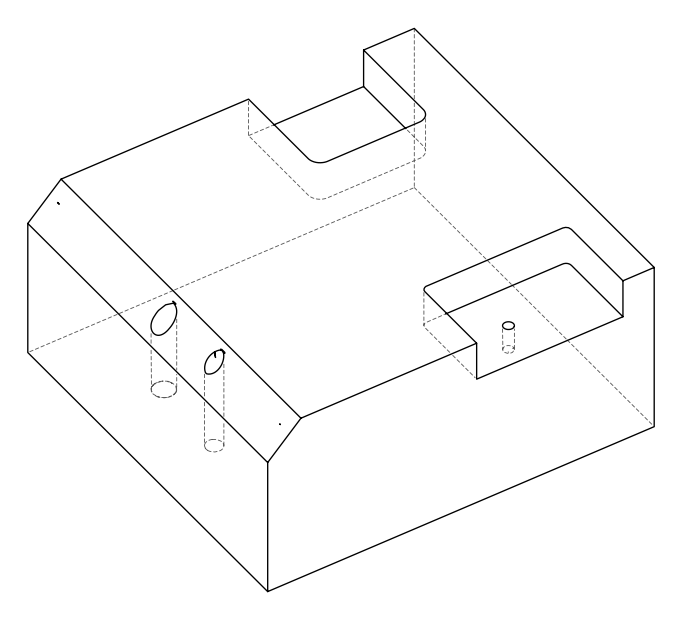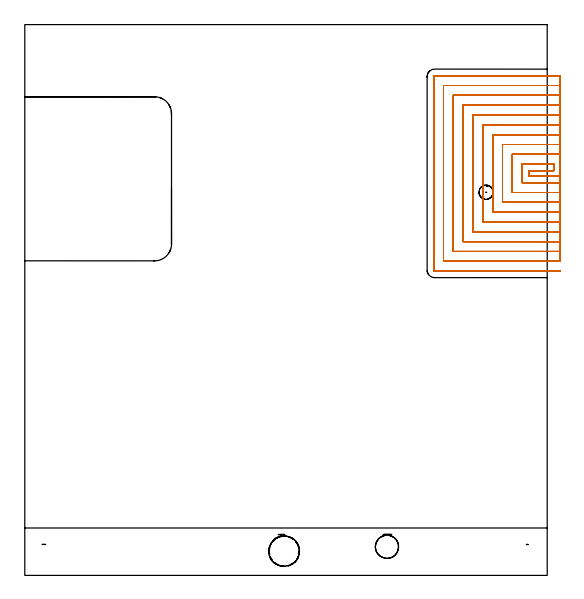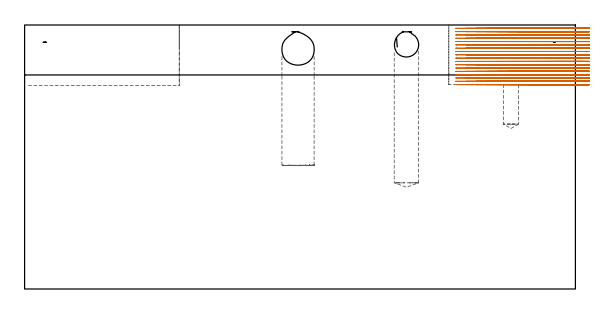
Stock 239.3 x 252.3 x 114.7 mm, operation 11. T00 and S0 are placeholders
(PLAN: 11 operations, 8 tool changes, 108.4 min)
(1 SPOT_DRILL | STEP1POCKET | NXT0321_9005460120000 | 0.03 min | 314 mm3)
(2 SPOT_DRILL_1 | STEP1POCKET_1 | NXT0321_9005460120000 | 0.03 min | 2801 mm3)
(3 SPOT_DRILL_2 | STEP1POCKET_2 | NXT0321_9005460120000 | 0.03 min | 269 mm3)
(4 DRILL_BLIND_HOLE_INTO_CENTER | STEP1POCKET | UGT0301_480 | 0.24 min | 3182 mm3)
(5 DRILL_TO_ENLARGE_BLIND_HOLE | STEP1POCKET | UGT0301_374 | 0.24 min | 4604 mm3)
(6 DRILL_BLIND_HOLE_INTO_CENTER_1 | STEP1POCKET_1 | UGT0301_460 | 0.09 min | 604 mm3)
(7 DRILL_BLIND_HOLE_INTO_CENTER_2 | STEP1POCKET_2 | NXT0301_077 | 0.28 min | 5873 mm3)
(8 BORE_BLIND_HOLE | STEP1POCKET | UGT0332_064 | 0.24 min | 1295 mm3)
(9 AREA_MILL | FG_CHAMFER_SURFACE | UGT0205_001 | 15.62 min | 53908 mm3)
(10 MILL_SLOT | SLOT_PARTIAL_RECTANGULAR | UGT0201_133 | Follow Part, ap 3.75, ae 75% | 11.49 min | 132068 mm3)
(11 MILL_SLOT_1 | SLOT_PARTIAL_RECTANGULAR_1 | NXT0201_008 | Follow Part, ap 1.5, ae 75% | 80.11 min | 133110 mm3)
(TOOL NXT0321_9005460120000 | NC Spot Drill, 142deg, 12mm, Carbide, Uncoated | D12 PA142 FL30 Z2)
(TOOL UGT0301_480 | Carbide Drill 8.5 mm | D8.5 PA118 FL75 Z2)
(TOOL UGT0301_374 | Twist Drill Flat Bottom 13 mm | D13 PA180 FL101 Z2)
(TOOL UGT0301_460 | Carbide Drill 6.5 mm | D6.5 PA118 FL63 Z2)
(TOOL NXT0301_077 | Carbide Drill 10.6mm [860.1-1060-053A1-MM 2214] | D10.6 PA140 FL71 Z2)
(TOOL UGT0332_064 | 14 mm Boring Bar Slip Fit | D14)
(TOOL UGT0205_001 | Chamfer Mill 20 x 3 x 45 deg. | D20 FL50 Z2)
(TOOL UGT0201_133 | Carbide End Mill 15.0 | D15 FL30 Z4)
(TOOL NXT0201_008 | ENDMILL 6mm [2P460-0600-NA 1630] | D6 FL26 Z6)
(OP 11 MILL_SLOT_1)
G17 G21 G94 G90
T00 M6
G54
G17 G0 G90 X245.3 Y182.9 S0 M3
G43 Z124.7 H1
Z113.261
G94 G1 X242.3 F250.
X230.8 F500.
Y185.4
X242.3
Y188.4
X227.8
Y179.9
X242.3
X245.3 F250.
Y192.9
X242.3
X223.3 F500.
Y175.4
X242.3
X245.3 F250.
Y197.4
X242.3
X218.8 F500.
Y170.9
X242.3
X245.3 F250.
Y201.9
X242.3
X214.3 F500.
Y166.4
X242.3
X245.3 F250.
Y206.4
X242.3
X209.8 F500.
Y178.094
Y175.094 F250.
Y175.903
Y172.903
Y161.9 F500.
X242.3
X245.3 F250.
Y210.9
X242.3
X205.3 F500.
Y157.4
X242.3
X245.3 F250.
Y215.4
X242.3
X200.8 F500.
Y152.9
X242.3
X245.3 F250.
Y219.9
X242.3
X196.3 F500.
Y148.4
X242.3
X245.3 F250.
Y224.4
X242.3
X191.8 F500.
Y143.9
X242.3
X245.3 F250.
Y228.9
X242.3
X187.7 F500.
G3 X187.3 Y228.5 R0.4
G1 Y139.8
G3 X187.7 Y139.4 R0.4
G1 X242.3
X245.3 F250.
G0 Y182.9 Z111.822
G1 X242.3
X230.8 F500.
Y185.4
X242.3
Y188.4
X227.8
Y179.9
X242.3
X245.3 F250.
Y192.9
X242.3
X223.3 F500.
Y175.4
X242.3
X245.3 F250.
Y197.4
X242.3
X218.8 F500.
Y170.9
X242.3
X245.3 F250.
Y201.9
X242.3
X214.3 F500.
Y166.4
X242.3
X245.3 F250.
Y206.4
X242.3
X209.8 F500.
Y178.094
Y175.094 F250.
Y175.903
Y172.903
Y161.9 F500.
X242.3
X245.3 F250.
Y210.9
X242.3
X205.3 F500.
Y157.4
X242.3
X245.3 F250.
Y215.4
X242.3
X200.8 F500.
Y152.9
X242.3
X245.3 F250.
Y219.9
X242.3
X196.3 F500.
Y148.4
X242.3
X245.3 F250.
Y224.4
X242.3
X191.8 F500.
Y143.9
X242.3
X245.3 F250.
Y228.9
X242.3
X187.7 F500.
G3 X187.3 Y228.5 R0.4
G1 Y139.8
G3 X187.7 Y139.4 R0.4
G1 X242.3
X245.3 F250.
G0 Y182.9 Z110.383
G1 X242.3
X230.8 F500.
Y185.4
X242.3
Y188.4
X227.8
Y179.9
X242.3
X245.3 F250.
Y192.9
X242.3
X223.3 F500.
Y175.4
X242.3
X245.3 F250.
Y197.4
X242.3
X218.8 F500.
Y170.9
X242.3
X245.3 F250.
Y201.9
X242.3
X214.3 F500.
Y166.4
X242.3
X245.3 F250.
Y206.4
X242.3
X209.8 F500.
Y178.094
Y175.094 F250.
Y175.903
Y172.903
Y161.9 F500.
X242.3
X245.3 F250.
Y210.9
X242.3
X205.3 F500.
Y157.4
X242.3
X245.3 F250.
Y215.4
X242.3
X200.8 F500.
Y152.9
X242.3
X245.3 F250.
Y219.9
X242.3
X196.3 F500.
Y148.4
X242.3
X245.3 F250.
Y224.4
X242.3
X191.8 F500.
Y143.9
X242.3
X245.3 F250.
Y228.9
X242.3
X187.7 F500.
G3 X187.3 Y228.5 R0.4
G1 Y139.8
G3 X187.7 Y139.4 R0.4
G1 X242.3
X245.3 F250.
G0 Y182.9 Z108.944
G1 X242.3
X230.8 F500.
Y185.4
X242.3
Y188.4
X227.8
Y179.9
X242.3
X245.3 F250.
Y192.9
X242.3
X223.3 F500.
Y175.4
X242.3
X245.3 F250.
Y197.4
X242.3
X218.8 F500.
Y170.9
X242.3
X245.3 F250.
Y201.9
X242.3
X214.3 F500.
Y166.4
X242.3
X245.3 F250.
Y206.4
X242.3
X209.8 F500.
Y178.094
Y175.094 F250.
Y175.903
Y172.903
Y161.9 F500.
X242.3
X245.3 F250.
Y210.9
X242.3
X205.3 F500.
Y157.4
X242.3
X245.3 F250.
Y215.4
X242.3
X200.8 F500.
Y152.9
X242.3
X245.3 F250.
Y219.9
X242.3
X196.3 F500.
Y148.4
X242.3
X245.3 F250.
Y224.4
X242.3
X191.8 F500.
Y143.9
X242.3
X245.3 F250.
Y228.9
X242.3
X187.7 F500.
G3 X187.3 Y228.5 R0.4
G1 Y139.8
G3 X187.7 Y139.4 R0.4
G1 X242.3
X245.3 F250.
G0 Y182.9 Z107.505
G1 X242.3
X230.8 F500.
Y185.4
X242.3
Y188.4
X227.8
Y179.9
X242.3
X245.3 F250.
Y192.9
X242.3
X223.3 F500.
Y175.4
X242.3
X245.3 F250.
Y197.4
X242.3
X218.8 F500.
Y170.9
X242.3
X245.3 F250.
Y201.9
X242.3
X214.3 F500.
Y166.4
X242.3
X245.3 F250.
Y206.4
X242.3
X209.8 F500.
Y178.094
Y175.094 F250.
Y175.903
Y172.903
Y161.9 F500.
X242.3
X245.3 F250.
Y210.9
X242.3
X205.3 F500.
Y157.4
X242.3
X245.3 F250.
Y215.4
X242.3
X200.8 F500.
Y152.9
X242.3
X245.3 F250.
Y219.9
X242.3
X196.3 F500.
Y148.4
X242.3
X245.3 F250.
Y224.4
X242.3
X191.8 F500.
Y143.9
X242.3
X245.3 F250.
Y228.9
X242.3
X187.7 F500.
G3 X187.3 Y228.5 R0.4
G1 Y139.8
G3 X187.7 Y139.4 R0.4
G1 X242.3
X245.3 F250.
G0 Y182.9 Z106.067
G1 X242.3
X230.8 F500.
Y185.4
X242.3
Y188.4
X227.8
Y179.9
X242.3
X245.3 F250.
Y192.9
X242.3
X223.3 F500.
Y175.4
X242.3
X245.3 F250.
Y197.4
X242.3
X218.8 F500.
Y170.9
X242.3
X245.3 F250.
Y201.9
X242.3
X214.3 F500.
Y166.4
X242.3
X245.3 F250.
Y206.4
X242.3
X209.8 F500.
Y178.094
Y175.094 F250.
Y175.903
Y172.903
Y161.9 F500.
X242.3
X245.3 F250.
Y210.9
X242.3
X205.3 F500.
Y157.4
X242.3
X245.3 F250.
Y215.4
X242.3
X200.8 F500.
Y152.9
X242.3
X245.3 F250.
Y219.9
X242.3
X196.3 F500.
Y148.4
X242.3
X245.3 F250.
Y224.4
X242.3
X191.8 F500.
Y143.9
X242.3
X245.3 F250.
Y228.9
X242.3
X187.7 F500.
G3 X187.3 Y228.5 R0.4
G1 Y139.8
G3 X187.7 Y139.4 R0.4
G1 X242.3
X245.3 F250.
G0 Y182.9 Z104.628
G1 X242.3
X230.8 F500.
Y185.4
X242.3
Y188.4
X227.8
Y179.9
X242.3
X245.3 F250.
Y192.9
X242.3
X223.3 F500.
Y175.4
X242.3
X245.3 F250.
Y197.4
X242.3
X218.8 F500.
Y170.9
X242.3
X245.3 F250.
Y201.9
X242.3
X214.3 F500.
Y166.4
X242.3
X245.3 F250.
Y206.4
X242.3
X209.8 F500.
Y178.094
Y175.094 F250.
Y175.903
Y172.903
Y161.9 F500.
X242.3
X245.3 F250.
Y210.9
X242.3
X205.3 F500.
Y157.4
X242.3
X245.3 F250.
Y215.4
X242.3
X200.8 F500.
Y152.9
X242.3
X245.3 F250.
Y219.9
X242.3
X196.3 F500.
Y148.4
X242.3
X245.3 F250.
Y224.4
X242.3
X191.8 F500.
Y143.9
X242.3
X245.3 F250.
Y228.9
X242.3
X187.7 F500.
G3 X187.3 Y228.5 R0.4
G1 Y139.8
G3 X187.7 Y139.4 R0.4
G1 X242.3
X245.3 F250.
G0 Y182.9 Z103.189
G1 X242.3
X230.8 F500.
Y185.4
X242.3
Y188.4
X227.8
Y179.9
X242.3
X245.3 F250.
Y192.9
X242.3
X223.3 F500.
Y175.4
X242.3
X245.3 F250.
Y197.4
X242.3
X218.8 F500.
Y170.9
X242.3
X245.3 F250.
Y201.9
X242.3
X214.3 F500.
Y166.4
X242.3
X245.3 F250.
Y206.4
X242.3
X209.8 F500.
Y178.094
Y175.094 F250.
Y175.903
Y172.903
Y161.9 F500.
X242.3
X245.3 F250.
Y210.9
X242.3
X205.3 F500.
Y157.4
X242.3
X245.3 F250.
Y215.4
X242.3
X200.8 F500.
Y152.9
X242.3
X245.3 F250.
Y219.9
X242.3
X196.3 F500.
Y148.4
X242.3
X245.3 F250.
Y224.4
X242.3
X191.8 F500.
Y143.9
X242.3
X245.3 F250.
Y228.9
X242.3
X187.7 F500.
G3 X187.3 Y228.5 R0.4
G1 Y139.8
G3 X187.7 Y139.4 R0.4
G1 X242.3
X245.3 F250.
G0 Y182.9 Z101.75
G1 X242.3
X230.8 F500.
Y185.4
X242.3
Y188.4
X227.8
Y179.9
X242.3
X245.3 F250.
Y192.9
X242.3
X223.3 F500.
Y175.4
X242.3
X245.3 F250.
Y197.4
X242.3
X218.8 F500.
Y170.9
X242.3
X245.3 F250.
Y201.9
X242.3
X214.3 F500.
Y166.4
X242.3
X245.3 F250.
Y206.4
X242.3
X209.8 F500.
Y178.094
Y175.094 F250.
Y175.903
Y172.903
Y161.9 F500.
X242.3
X245.3 F250.
Y210.9
X242.3
X205.3 F500.
Y157.4
X242.3
X245.3 F250.
Y215.4
X242.3
X200.8 F500.
Y152.9
X242.3
X245.3 F250.
Y219.9
X242.3
X196.3 F500.
Y148.4
X242.3
X245.3 F250.
Y224.4
X242.3
X191.8 F500.
Y143.9
X242.3
X245.3 F250.
Y228.9
X242.3
X187.7 F500.
G3 X187.3 Y228.5 R0.4
G1 Y139.8
G3 X187.7 Y139.4 R0.4
G1 X242.3
X245.3 F250.
G0 Y182.9 Z100.311
G1 X242.3
X230.8 F500.
Y185.4
X242.3
Y188.4
X227.8
Y179.9
X242.3
X245.3 F250.
Y192.9
X242.3
X223.3 F500.
Y175.4
X242.3
X245.3 F250.
Y197.4
X242.3
X218.8 F500.
Y170.9
X242.3
X245.3 F250.
Y201.9
X242.3
X214.3 F500.
Y166.4
X242.3
X245.3 F250.
Y206.4
X242.3
X209.8 F500.
Y178.094
Y175.094 F250.
Y175.903
Y172.903
Y161.9 F500.
X242.3
X245.3 F250.
Y210.9
X242.3
X205.3 F500.
Y157.4
X242.3
X245.3 F250.
Y215.4
X242.3
X200.8 F500.
Y152.9
X242.3
X245.3 F250.
Y219.9
X242.3
X196.3 F500.
Y148.4
X242.3
X245.3 F250.
Y224.4
X242.3
X191.8 F500.
Y143.9
X242.3
X245.3 F250.
Y228.9
X242.3
X187.7 F500.
G3 X187.3 Y228.5 R0.4
G1 Y139.8
G3 X187.7 Y139.4 R0.4
G1 X242.3
X245.3 F250.
G0 Y182.9 Z98.872
G1 X242.3
X230.8 F500.
Y185.4
X242.3
Y188.4
X227.8
Y179.9
X242.3
X245.3 F250.
Y192.9
X242.3
X223.3 F500.
Y175.4
X242.3
X245.3 F250.
Y197.4
X242.3
X218.8 F500.
Y170.9
X242.3
X245.3 F250.
Y201.9
X242.3
X214.3 F500.
Y166.4
X242.3
X245.3 F250.
Y206.4
X242.3
X209.8 F500.
Y178.094
Y175.094 F250.
Y175.903
Y172.903
Y161.9 F500.
X242.3
X245.3 F250.
Y210.9
X242.3
X205.3 F500.
Y157.4
X242.3
X245.3 F250.
Y215.4
X242.3
X200.8 F500.
Y152.9
X242.3
X245.3 F250.
Y219.9
X242.3
X196.3 F500.
Y148.4
X242.3
X245.3 F250.
Y224.4
X242.3
X191.8 F500.
Y143.9
X242.3
X245.3 F250.
Y228.9
X242.3
X187.7 F500.
G3 X187.3 Y228.5 R0.4
G1 Y139.8
G3 X187.7 Y139.4 R0.4
G1 X242.3
X245.3 F250.
G0 Y182.9 Z97.433
G1 X242.3
X230.8 F500.
Y185.4
X242.3
Y188.4
X227.8
Y179.9
X242.3
X245.3 F250.
Y192.9
X242.3
X223.3 F500.
Y175.4
X242.3
X245.3 F250.
Y197.4
X242.3
X218.8 F500.
Y170.9
X242.3
X245.3 F250.
Y201.9
X242.3
X214.3 F500.
Y166.4
X242.3
X245.3 F250.
Y206.4
X242.3
X209.8 F500.
Y178.094
Y175.094 F250.
Y175.903
Y172.903
Y161.9 F500.
X242.3
X245.3 F250.
Y210.9
X242.3
X205.3 F500.
Y157.4
X242.3
X245.3 F250.
Y215.4
X242.3
X200.8 F500.
Y152.9
X242.3
X245.3 F250.
Y219.9
X242.3
X196.3 F500.
Y148.4
X242.3
X245.3 F250.
Y224.4
X242.3
X191.8 F500.
Y143.9
X242.3
X245.3 F250.
Y228.9
X242.3
X187.7 F500.
G3 X187.3 Y228.5 R0.4
G1 Y139.8
G3 X187.7 Y139.4 R0.4
G1 X242.3
X245.3 F250.
G0 Y182.9 Z95.994
G1 X242.3
X230.8 F500.
Y185.4
X242.3
Y188.4
X227.8
Y179.9
X242.3
X245.3 F250.
Y192.9
X242.3
X223.3 F500.
Y175.4
X242.3
X245.3 F250.
Y197.4
X242.3
X218.8 F500.
Y170.9
X242.3
X245.3 F250.
Y201.9
X242.3
X214.3 F500.
Y166.4
X242.3
X245.3 F250.
Y206.4
X242.3
X209.8 F500.
Y178.094
Y175.094 F250.
Y175.904
Y172.904
Y161.9 F500.
X242.3
X245.3 F250.
Y210.9
X242.3
X205.3 F500.
Y157.4
X242.3
X245.3 F250.
Y215.4
X242.3
X200.8 F500.
Y152.9
X242.3
X245.3 F250.
Y219.9
X242.3
X196.3 F500.
Y148.4
X242.3
X245.3 F250.
Y224.4
X242.3
X191.8 F500.
Y143.9
X242.3
X245.3 F250.
Y228.9
X242.3
X187.7 F500.
G3 X187.3 Y228.5 R0.4
G1 Y139.8
G3 X187.7 Y139.4 R0.4
G1 X242.3
X245.3 F250.
G0 Y182.9 Z94.556
G1 X242.3
X230.8 F500.
Y185.4
X242.3
Y188.4
X227.8
Y179.9
X242.3
X245.3 F250.
Y192.9
X242.3
X223.3 F500.
Y175.4
X242.3
X245.3 F250.
Y197.4
X242.3
X218.8 F500.
Y170.9
X242.3
X245.3 F250.
Y201.9
X242.3
X214.3 F500.
Y166.4
X242.3
X245.3 F250.
Y206.4
X242.3
X209.8 F500.
Y178.094
Y175.094 F250.
Y175.905
Y172.905
Y161.9 F500.
X242.3
X245.3 F250.
Y210.9
X242.3
X205.3 F500.
Y157.4
X242.3
X245.3 F250.
Y215.4
X242.3
X200.8 F500.
Y152.9
X242.3
X245.3 F250.
Y219.9
X242.3
X196.3 F500.
Y148.4
X242.3
X245.3 F250.
Y224.4
X242.3
X191.8 F500.
Y143.9
X242.3
X245.3 F250.
Y228.9
X242.3
X187.7 F500.
G3 X187.3 Y228.5 R0.4
G1 Y139.8
G3 X187.7 Y139.4 R0.4
G1 X242.3
X245.3 F250.
G0 Y182.9 Z93.117
G1 X242.3
X230.8 F500.
Y185.4
X242.3
Y188.4
X227.8
Y179.9
X242.3
X245.3 F250.
Y192.9
X242.3
X223.3 F500.
Y175.4
X242.3
X245.3 F250.
Y197.4
X242.3
X218.8 F500.
Y170.9
X242.3
X245.3 F250.
Y201.9
X242.3
X214.3 F500.
Y166.4
X242.3
X245.3 F250.
Y206.4
X242.3
X209.8 F500.
Y178.094
Y175.094 F250.
Y175.905
Y172.905
Y161.9 F500.
X242.3
X245.3 F250.
Y210.9
X242.3
X205.3 F500.
Y157.4
X242.3
X245.3 F250.
Y215.4
X242.3
X200.8 F500.
Y152.9
X242.3
X245.3 F250.
Y219.9
X242.3
X196.3 F500.
Y148.4
X242.3
X245.3 F250.
Y224.4
X242.3
X191.8 F500.
Y143.9
X242.3
X245.3 F250.
Y228.9
X242.3
X187.7 F500.
G3 X187.3 Y228.5 R0.4
G1 Y139.8
G3 X187.7 Y139.4 R0.4
G1 X242.3
X245.3 F250.
G0 Y182.9 Z91.678
G1 X242.3
X230.8 F500.
Y185.4
X242.3
Y188.4
X227.8
Y179.9
X242.3
X245.3 F250.
Y192.9
X242.3
X223.3 F500.
Y175.4
X242.3
X245.3 F250.
Y197.4
X242.3
X218.8 F500.
Y170.9
X242.3
X245.3 F250.
Y201.9
X242.3
X214.3 F500.
Y166.4
X242.3
X245.3 F250.
Y206.4
X242.3
X209.8 F500.
Y178.094
Y175.094 F250.
Y175.905
Y172.905
Y161.9 F500.
X242.3
X245.3 F250.
Y210.9
X242.3
X205.3 F500.
Y157.4
X242.3
X245.3 F250.
Y215.4
X242.3
X200.8 F500.
Y152.9
X242.3
X245.3 F250.
Y219.9
X242.3
X196.3 F500.
Y148.4
X242.3
X245.3 F250.
Y224.4
X242.3
X191.8 F500.
Y143.9
X242.3
X245.3 F250.
Y228.9
X242.3
X187.7 F500.
G3 X187.3 Y228.5 R0.4
G1 Y139.8
G3 X187.7 Y139.4 R0.4
G1 X242.3
X245.3 F250.
G0 Y182.9 Z90.239
G1 X242.3
X230.8 F500.
Y185.4
X242.3
Y188.4
X227.8
Y179.9
X242.3
X245.3 F250.
Y192.9
X242.3
X223.3 F500.
Y175.4
X242.3
X245.3 F250.
Y197.4
X242.3
X218.8 F500.
Y170.9
X242.3
X245.3 F250.
Y201.9
X242.3
X214.3 F500.
Y166.4
X242.3
X245.3 F250.
Y206.4
X242.3
X209.8 F500.
Y176.798
Y173.798 F250.
Y175.705
Y174.205
Y161.9 F500.
X242.3
X245.3 F250.
Y210.9
X242.3
X205.3 F500.
Y157.4
X242.3
X245.3 F250.
Y215.4
X242.3
X200.8 F500.
Y152.9
X242.3
X245.3 F250.
Y219.9
X242.3
X196.3 F500.
Y148.4
X242.3
X245.3 F250.
Y224.4
X242.3
X191.8 F500.
Y143.9
X242.3
X245.3 F250.
Y228.9
X242.3
X187.7 F500.
G3 X187.3 Y228.5 R0.4
G1 Y139.8
G3 X187.7 Y139.4 R0.4
G1 X242.3
X245.3 F250.
G0 Y182.9 Z88.8
G1 X242.3
X230.8 F500.
Y185.4
X242.3
Y188.4
X227.8
Y179.9
X242.3
X245.3 F250.
Y192.9
X242.3
X223.3 F500.
Y175.4
X242.3
X245.3 F250.
Y197.4
X242.3
X218.8 F500.
Y170.9
X242.3
X245.3 F250.
Y201.9
X242.3
X214.3 F500.
Y166.4
X242.3
X245.3 F250.
Y206.4
X242.3
X209.8 F500.
Y161.9
X242.3
X245.3 F250.
Y210.9
X242.3
X205.3 F500.
Y157.4
X242.3
X245.3 F250.
Y215.4
X242.3
X200.8 F500.
Y152.9
X242.3
X245.3 F250.
Y219.9
X242.3
X196.3 F500.
Y148.4
X242.3
X245.3 F250.
Y224.4
X242.3
X191.8 F500.
Y143.9
X242.3
X245.3 F250.
Y228.9
X242.3
X187.7 F500.
G3 X187.3 Y228.5 R0.4
G1 Y139.8
G3 X187.7 Y139.4 R0.4
G1 X242.3
X245.3 F250.
G0 Z124.7
M5
M2
